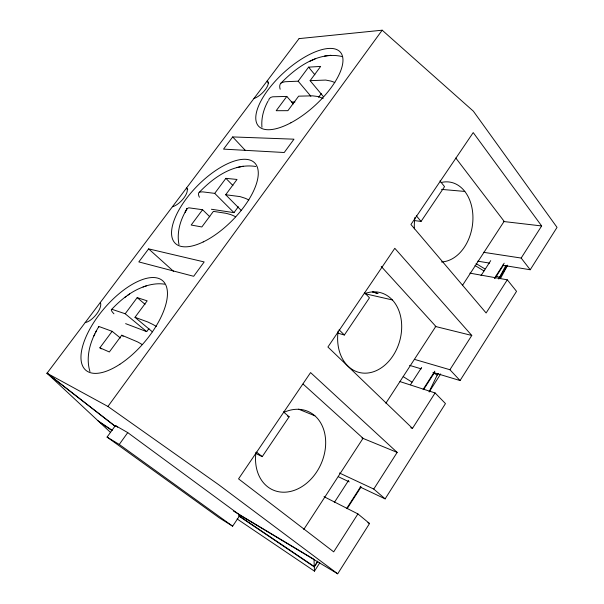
<?xml version="1.0" encoding="UTF-8"?>
<svg xmlns="http://www.w3.org/2000/svg" width="604" height="604" viewBox="0 0 604 604"><rect width="100%" height="100%" fill="white"/><g stroke="black" fill="none" stroke-linecap="round" stroke-linejoin="round"><path stroke-width="0.91" d="M120.4 338.006L112.133 331.324L98.882 326.47C90.819 339.652 85.202 356.149 89.958 371.536M429.112 391.807L437.991 373.468M93.869 335.952L94.888 333.899M95.545 332.547L96.429 330.773M186.651 210.064A24.077 6.161 36.7 0 1 186.93 208.712L185.149 212.208L186.938 208.712L188.758 207.806L202.574 209.716L209.799 216.776M267.987 101.185C263.623 109.075 261.124 118.18 261.947 127.233M498.761 278.92L505.888 265.398M500.459 278.565L507.511 265.315M185.677 211.158C179.924 221.177 176.67 233.144 178.995 244.658M240.014 515.197L232.646 526.182L219.282 517.847L107.082 437.092L115.417 425.556L127.746 432.615L240.014 515.197L337.696 573.8L369.542 523.502L357.908 513.913L324.008 496.677M360.097 487.013L385.141 498.866L445.473 403.585L435.099 392.947L399.954 381.577M432.955 372.389L460.059 380.543L516.541 291.339L507.284 279.818L469.867 273.144M502.52 265.224L530.214 269.754L557.039 227.383L473.37 111.189L382.181 30.2L299.139 38.611M357.908 513.913L333.695 551.86L238.55 478.874L310.577 372.593L397.16 452.404L373.77 489.059L385.141 498.866M410.765 427.738L412.487 428.379L435.099 392.947M414.404 359.35L449.92 369.724L471.784 335.454L394.805 248.297L327.919 346.998L412.487 428.379M507.284 279.818L486.122 312.978L410.931 224.499L473.219 132.593L541.652 225.949L521.169 258.059L483.426 252.291M237.1 518.949L314.465 571.158L319.795 562.822M429.21 391.86L440.701 373.906M346.636 508.523L360.905 486.288M423.11 389.429L434.835 371.166M494.487 278.278L504.174 263.193M347.126 508.681L360.89 487.239M423.547 389.648L434.706 372.268M494.925 278.467L503.555 265.028M317.795 561.078L314.284 566.56L238.572 515.522M507.398 265.209L499.448 277.613L496.224 275.681M317.787 561.471L314.299 566.914L238.95 516.118M438.202 373.544L437.19 375.122L433.989 373.129M498.912 278.799L507.307 265.692M334.322 502.49L348.636 480.354M410.463 384.748L421.652 367.436M481.041 275.605L490.712 260.641M303.759 529.474L363.057 438.285L303.117 384.076M385.873 403.208L435.831 326.379L381.215 266.432M462.407 285.503L504.136 221.336L455.794 158.029M255.59 453.34L262.227 456.632L289.135 416.79L283.427 411.868M338.081 333.212L344.356 335.009L369.467 297.825L364.363 292.457M414.729 220.619L421.056 221.426L444.536 186.644L439.984 180.898M107.082 437.092L119.26 444.438L127.746 432.615M299.086 38.558L47.021 373.242L107.927 406.454L382.181 30.2M125.624 323.646L146.704 331.634L148.939 328.599M211.4 209.256L233.982 212.653L238.338 206.711M318.618 97.259L321.298 93.605M142.167 344.529A26.614 3.307 35.3 0 0 137.372 341.804L121.751 335.197L109.339 351.981L99.887 347.798L112.133 331.324M152.404 331.838L134.994 317.311L147.165 300.86L137.199 297.621L125.194 313.763L112.034 309.339A25.119 3.428 35.6 0 0 111.468 310.562L111.808 311.196A24.522 3.345 35.6 0 0 113.945 313.808M241.238 210.441L225.692 194.745L237.01 179.456L225.904 178.339L214.722 193.371L202.657 191.861L199.811 192.064A24.258 6.667 36.9 0 0 198.482 194.284L198.618 195.16A23.684 6.508 36.9 0 0 199.441 197.236M323.434 96.655L310.109 80.664L320.656 66.41L308.584 67.15L298.157 81.178L284.99 81.744L281.751 82.582A23.465 9.475 38.3 0 0 279.765 85.67L279.712 86.757A22.914 9.249 38.3 0 0 280.173 89.226M202.574 209.716L191.181 225.035L201.849 226.961L213.386 211.37L226.175 213.333L230.743 214.601A25.647 6.999 36.3 0 1 235.673 216.798M293.295 103.933L286.817 96.421L276.194 110.706L287.897 110.675L298.648 96.157L312.615 95.84L317.462 96.466A24.756 10.177 37.5 0 1 323.155 98.497M148.622 248.871L138.822 261.917L193.673 276.292L204.175 261.932L148.622 248.871L173.642 271.407M232.691 136.927L223.54 149.12L284.235 152.51L293.982 139.184L232.691 136.927L245.458 150.562M111.604 309.437C121.245 299.29 132.684 289.958 146.311 285.941M199.207 192.412C213.605 177.274 233.793 162.929 255.809 166.493M280.988 83.148C296.587 67.021 318.995 50.796 342.657 56.67M127.822 295.25L129.671 293.929M124.5 297.629L126.062 296.519M315.092 58.928L309.399 61.487M143.05 286.938C149.898 284.446 157.365 283.004 164.628 284.19M243.178 166.206L236.625 167.595M324.491 56.074L327.345 55.711M327.859 55.644L330.932 55.251M310.109 80.664L325.737 80.075L330.916 81.087A24.568 10.555 37.7 0 1 334.805 82.552M286.817 96.421L272.668 96.806L270.728 97.403L269.354 98.611A23.292 8.992 38.1 0 0 268.704 100.423M291.551 101.993L294.994 101.948M441.524 189.384L464.823 191.438M503.374 221.487L541.652 225.949M225.692 194.745L240.06 196.61L245.02 198.21A25.444 7.452 36.5 0 1 248.856 199.992M477.734 261.17L489.61 263.11M365.065 293.725L392.336 299.931M435.137 326.402L471.784 335.454M372.721 292.064L378.044 293.536L372.902 291.913M409.595 365.367L421.214 368.863M134.994 317.311L147.859 322.007L152.563 324.295A26.395 3.85 35.4 0 1 156.33 326.439M298.565 409.165L314.911 415.816M361.917 437.945L397.16 452.404M287.428 416.065L289.135 416.79M339.418 472.985L373.77 489.059M338.293 476.692L349.248 481.879M367.896 522.656L369.542 523.502M476.065 263.601L484.936 268.916M475.016 265.541L483.932 270.886M233.408 511.007L314.005 559.334L314.465 571.158M403.2 376.617L411.966 382.128M98.067 420.822L112.118 430.29M99.358 422.015L111.861 430.448M107.927 406.454L218.61 484.657L337.696 573.8M119.26 444.438L232.646 526.182M115.417 425.556L117.682 427.217M115.19 426.19L46.961 373.204L110.29 432.207M114.752 426.024L47.021 373.242M99.887 347.798L101.283 348.893M256.587 452.102L262.227 456.632M121.751 335.197L123.148 336.33M125.194 313.763L146.704 331.634M137.199 297.621L145.043 304.303M339.071 329.776L344.356 335.009M214.722 193.371L233.982 212.653M225.904 178.339L232.917 185.534M449.92 369.724L460.059 380.543M187.738 189.422L186.545 188.048A12.661 5.194 -46 0 1 183.858 197.999A12.661 5.194 -46 0 1 172.457 206.757M298.157 81.178L310.841 96.232M416.33 215.794L421.056 221.426M308.584 67.15L314.873 74.768M521.169 258.059L530.214 269.754M268.667 83.337L267.179 81.019A12.344 4.824 -43.1 0 1 265.36 89.611A12.344 4.824 -43.1 0 1 253.99 98.528M98.762 327.474A24.938 2.899 35.4 0 1 98.641 326.658M100.302 302.521A13.213 5.511 -49.4 0 1 96.625 314.012A13.213 5.511 -49.4 0 1 85.209 322.559M283.442 412.57A43.012 33.182 -65.4 0 1 325.556 439.259A43.012 33.182 -65.4 0 1 289.316 491.686A43.012 33.182 -65.4 0 1 255.945 452.351M440.98 182.567A40.294 29.007 -81.2 0 1 472.94 217.531A40.294 29.007 -81.2 0 1 441.441 261.94M414.374 228.908A40.294 29.007 -81.2 0 1 414.978 217.304M364.695 293.657A41.306 31.219 -74.5 0 1 401.668 324.884A41.306 31.219 -74.5 0 1 367.489 373.053A41.306 31.219 -74.5 0 1 338.127 331.105M119.856 364.272A58.981 26.244 -49.4 0 0 163.654 281.706A58.981 26.244 -49.4 0 0 89.113 330.403A58.981 26.244 -49.4 0 0 119.856 364.272M203.216 241.94A56.504 24.56 -45.4 0 0 256.911 166.153A56.504 24.56 -45.4 0 0 184.643 200.989A56.504 24.56 -45.4 0 0 203.216 241.94M290.864 122.801A55.153 22.65 -42.2 0 0 340.648 52.518A55.153 22.65 -42.2 0 0 266.598 91.868A55.153 22.65 -42.2 0 0 290.864 122.801"/></g></svg>
